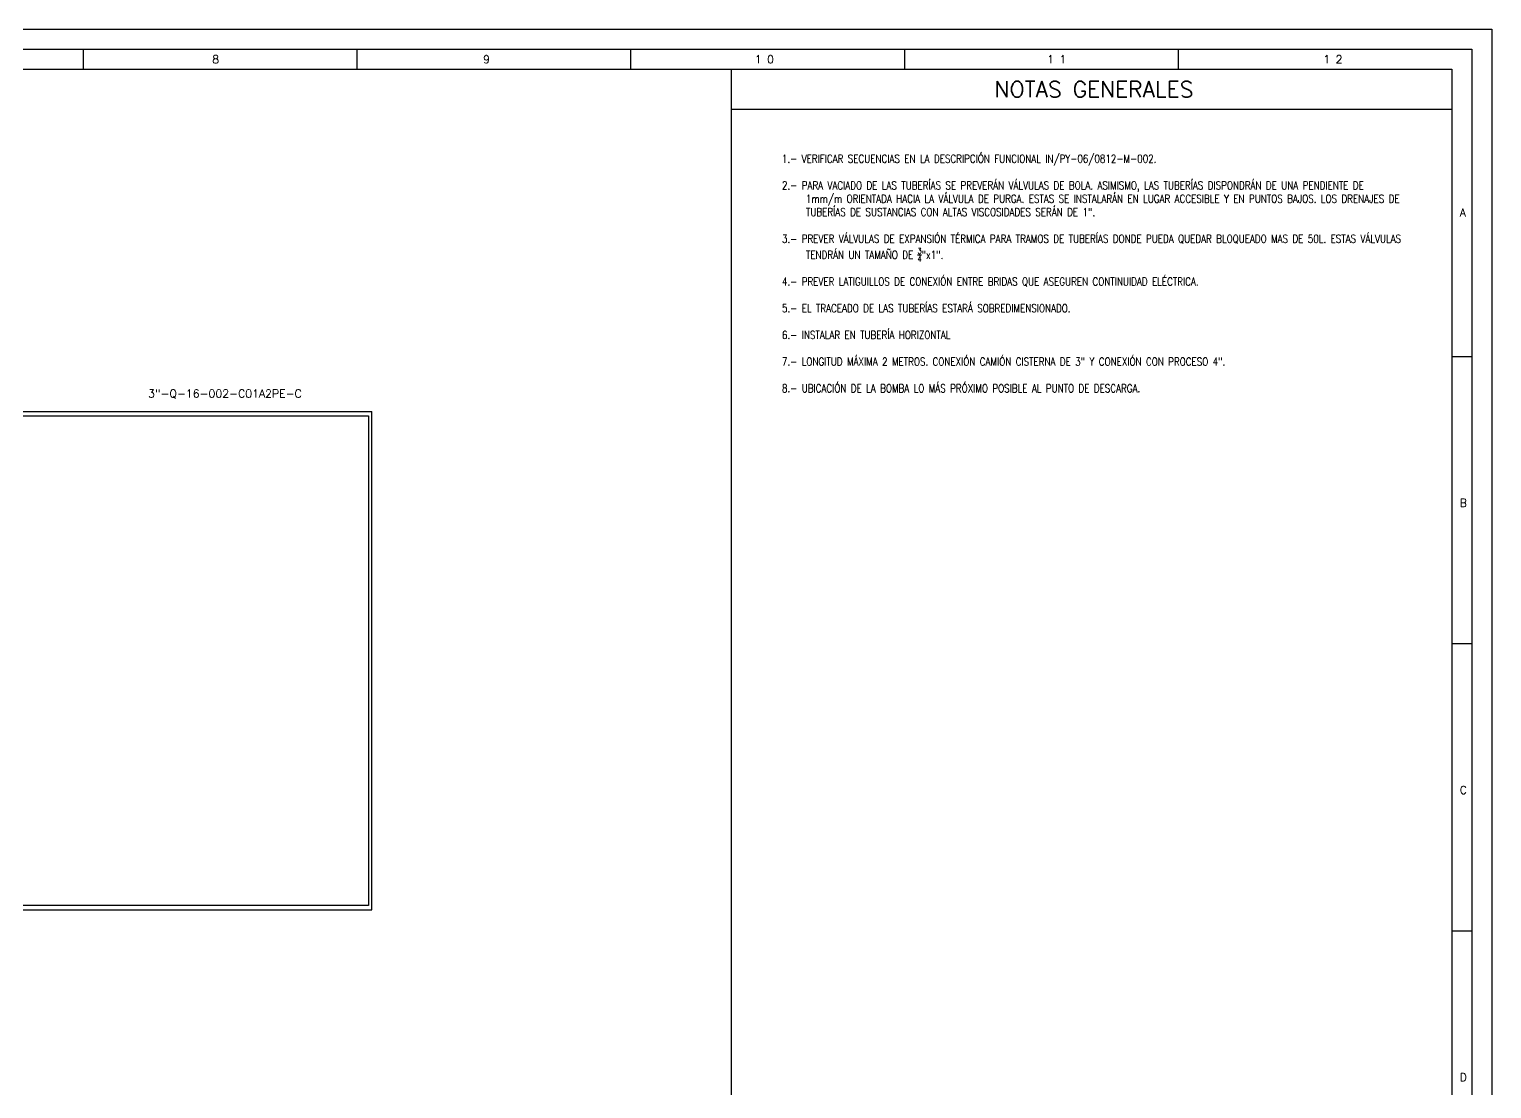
# Model space of a CAD drawing. Header units: millimetres. Extents: x 108 to 2962, y 3858 to 4561.
# Drawn here: x 2596.1 to 2961.6, y 4248.5 to 4513.2 of the extents above; entities that cross this region are included whole.
import ezdxf
from ezdxf.enums import TextEntityAlignment as Align

# ---------------------------------------------------------------- set-up
doc = ezdxf.new("R2010")
doc.units = ezdxf.units.MM
for name, color, linetype in [('CAJETIN', 1, 'Continuous'), ('FORMATO', 7, 'Continuous'), ('TEX', 7, 'Continuous'), ('TEXTO-VALVULAS Y ACCESORIOS', 7, 'Continuous'), ('TUBERIA', 5, 'Continuous')]:
    doc.layers.add(name, color=color, linetype=linetype)
doc.styles.add('PY', font='ROMANS.shx')
doc.styles.add('PY1', font='ROMANS.shx', dxfattribs={"width": 0.8})

# ---------------------------------------------------------------- blocks, each defined once
blk = doc.blocks.new('MARCO-A1')
at = {"layer": 'FORMATO', "color": 5}
for p, q in [((488.92, 589), (488.92, 584)), ((557.33, 589), (557.33, 584)), ((625.75, 589), (625.75, 584)), ((694.17, 589), (694.17, 584)), ((762.58, 589), (762.58, 584)), ((831, 512.25), (836, 512.25)), ((831, 440.5), (836, 440.5)), ((831, 368.75), (836, 368.75))]:
    blk.add_line(p, q, dxfattribs=at)
at = {"layer": 'FORMATO', "color": 1}
blk.add_lwpolyline([(0, 594), (841, 594), (841, 0), (0, 0)], close=True, dxfattribs=at)
at = {"layer": 'FORMATO', "color": 5}
blk.add_lwpolyline([(5, 589), (836, 589), (836, 5), (5, 5)], close=True, dxfattribs=at)
at = {"layer": 'FORMATO', "color": 8, "linetype": 'Continuous'}
blk.add_lwpolyline([(10, 584), (831, 584), (831, 10), (10, 10)], close=True, dxfattribs=at)
at = {"layer": 'FORMATO', "color": 1, "style": 'PY'}
for s, p in [('8', (521.17, 585.5)), ('9', (588.85, 585.5)), ('1 0', (656.77, 585.5)), ('1 1', (729.83, 585.5)), ('1 2', (798.88, 585.5)), ('A', (833, 547.25)), ('B', (833, 474.67)), ('C', (833, 402.92)), ('D', (833, 331.17))]:
    blk.add_text(s, height=2, dxfattribs=at).set_placement(p)

msp = doc.modelspace()

# ---------------------------------------------------------------- linework, layer by layer
at = {"color": 4}
for p, q in [((2536.85, 4416.64), (2680.87, 4416.64)), ((2680.87, 4416.64), (2680.87, 4294.23)), ((2680.87, 4294.23), (2163.37, 4294.23))]:
    msp.add_line(p, q, dxfattribs=at)
at = {"layer": 'CAJETIN', "color": 8, "linetype": 'Continuous'}
msp.add_line((2771.64, 3929.19), (2771.64, 4503.19), dxfattribs=at)
at = {"layer": 'CAJETIN', "color": 8}
msp.add_line((2771.64, 4493.19), (2951.64, 4493.19), dxfattribs=at)
at = {"layer": 'TUBERIA', "color": 5, "linetype": 'Continuous'}
for p, q in [((2536.85, 4417.71), (2630.02, 4417.71)), ((2630.02, 4417.71), (2681.71, 4417.71))]:
    msp.add_line(p, q, dxfattribs=at)
msp.add_lwpolyline([(2164.51, 4202.75), (2164.51, 4293.21), (2681.71, 4293.21), (2681.71, 4417.71)], dxfattribs=at)

# ---------------------------------------------------------------- block references
msp.add_blockref('MARCO-A1', (2120.64, 3919.19))

# ---------------------------------------------------------------- texts
at = {"linetype": 'Continuous', "insert": (2784.22, 4481.85), "char_height": 2, "width": 159.6115, "attachment_point": 1, "style": 'PY1'}
msp.add_mtext('\\A1;1.- VERIFICAR SECUENCIAS EN LA DESCRIPCIÓN FUNCIONAL IN/PY-06/0812-M-002.\\P\\P\\pi-6,l6;2.- PARA VACIADO DE LAS TUBERÍAS SE PREVERÁN VÁLVULAS DE BOLA. ASIMISMO, LAS TUBERÍAS DISPONDRÁN DE UNA PENDIENTE DE 1mm/m ORIENTADA HACIA LA VÁLVULA DE PURGA. ESTAS SE INSTALARÁN EN LUGAR ACCESIBLE Y EN PUNTOS BAJOS. LOS DRENAJES DE TUBERÍAS DE SUSTANCIAS CON ALTAS VISCOSIDADES SERÁN DE 1".\\P\\pi0,l0;\\P\\pi-6,l6;3.- PREVER VÁLVULAS DE EXPANSIÓN TÉRMICA PARA TRAMOS DE TUBERÍAS DONDE PUEDA QUEDAR BLOQUEADO MAS DE 50L. ESTAS VÁLVULAS TENDRÁN UN TAMAÑO DE {\\H0.7x;\\S3/4;\\H1.429x;"x1".\\P\\pi0,l0;}\\P4.- PREVER LATIGUILLOS DE CONEXIÓN ENTRE BRIDAS QUE ASEGUREN CONTINUIDAD ELÉCTRICA.\\P \\P5.- EL TRACEADO DE LAS TUBERÍAS ESTARÁ SOBREDIMENSIONADO.\\P^I\\P6.- INSTALAR EN TUBERÍA HORIZONTAL\\P\\P7.- LONGITUD MÁXIMA 2 METROS. CONEXIÓN CAMIÓN CISTERNA DE 3" Y CONEXIÓN CON PROCESO 4".^I\\P\\P8.- UBICACIÓN DE LA BOMBA LO MÁS PRÓXIMO POSIBLE AL PUNTO DE DESCARGA.', dxfattribs=at)
at = {"layer": 'TEX', "color": 8, "style": 'PY'}
msp.add_text('NOTAS GENERALES', height=4, dxfattribs=at).set_placement((2862.21, 4496.19), align=Align.CENTER)
at = {"layer": 'TEXTO-VALVULAS Y ACCESORIOS', "style": 'PY'}
msp.add_text('3"-Q-16-002-C01A2PE-C', height=2, dxfattribs=at).set_placement((2644.99, 4421.16), align=Align.CENTER)

doc.saveas('drawing.dxf')
